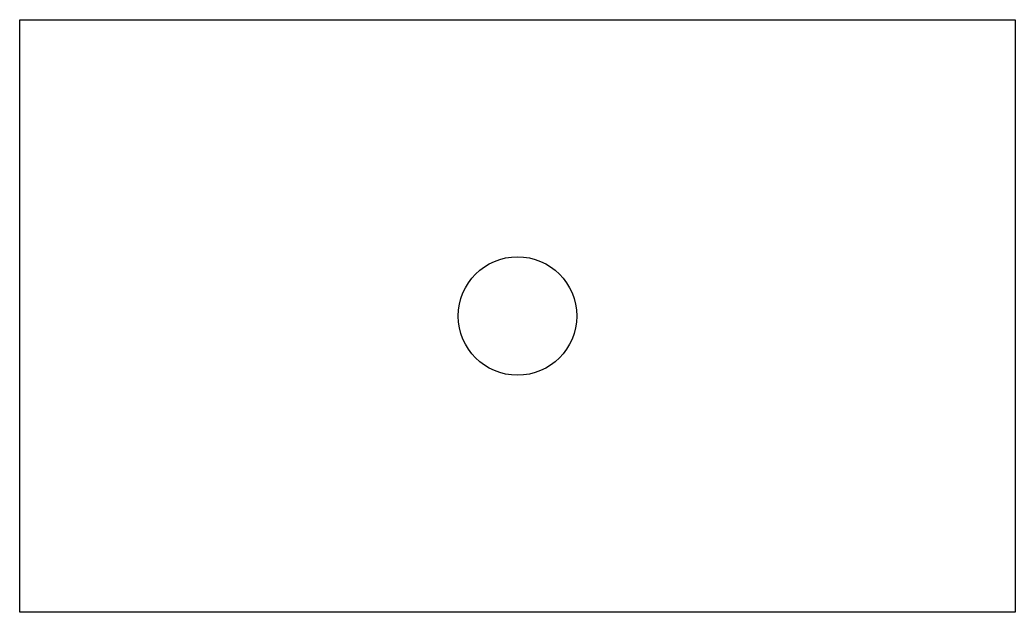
# Model space of a CAD drawing. Header units: millimetres. Extents: x 100 to 184, y -150 to -100.
import ezdxf

# ---------------------------------------------------------------- set-up
doc = ezdxf.new("R2010")
doc.units = ezdxf.units.MM
doc.layers.add('Edge.Cuts', color=254, linetype='CONTINUOUS', true_color=0xd0d2cd)

msp = doc.modelspace()

# ---------------------------------------------------------------- linework, layer by layer
at = {"layer": 'Edge.Cuts', "linetype": 'CONTINUOUS'}
for p, q in [((100, -100), (184, -100)), ((100, -150), (100, -100)), ((184, -100), (184, -150)), ((184, -150), (100, -150))]:
    msp.add_line(p, q, dxfattribs=at)
at = {"layer": 'Edge.Cuts'}
msp.add_circle((142, -125), 5, dxfattribs=at)

doc.saveas('drawing.dxf')
